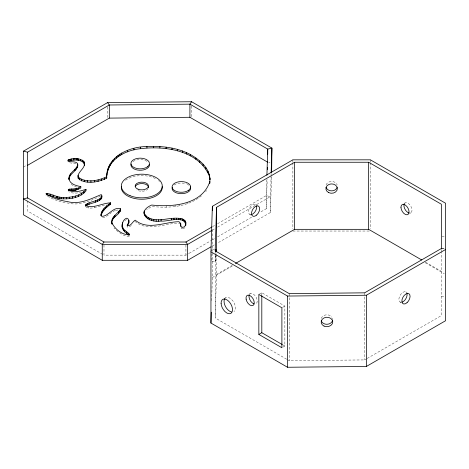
<?xml version="1.0" encoding="UTF-8"?>
<svg xmlns="http://www.w3.org/2000/svg" width="469" height="469" viewBox="0 0 469 469"><rect width="100%" height="100%" fill="white"/><g stroke="black" fill="none" stroke-linecap="round" stroke-linejoin="round"><path stroke-width="0.35" stroke-dasharray="2.35 1.76" d="M211.754 253.893L211.63 260.87M215.939 254.919L215.951 253.442M215.775 254.474L215.799 261.251L211.601 261.21M215.933 255.429L215.799 261.251M211.642 300.652L212.357 277.525L212.357 252.088M286.694 359.231L215.177 317.941L216.52 274.412L216.52 254.726M266.779 179.615L266.286 208.74L260.588 212.029M266.286 208.74L267.183 179.662M271.059 175.623L270.408 212.521L217.335 243.159M271.082 174.896L271.123 173.448M270.408 212.521L271.504 177.036M211.654 250.663L211.707 249.619M205.727 191.598L206.6 190.59M184.974 227.401C184.241 228.632 182.23 229.564 181.263 228.063M131.332 225.554L128.776 227.131L127.75 227.254L127.122 226.791M124.725 220.735L126.278 219.65L127.961 220.219M201.488 195.843C187.758 207.181 168.693 208.295 151.686 206.454L146.598 209.737M23.45 167.064L27.243 164.871M212.498 226.662L215.031 225.202M217.557 223.742L266.286 195.608L270.408 196.622L216.068 227.993M212.281 230.179L215.441 228.356M103.983 244.929L103.983 255.142L185.917 255.142L188.45 253.676M189.083 253.313L211.865 240.163M212.498 239.794L214.397 238.698M217.557 236.874L252.363 216.778M212.281 246.078L214.808 244.619M216.52 274.412L232.266 265.325M212.357 277.525L233.275 265.442M224.352 298.472L225.536 297.792M403.915 203.575L405.099 202.889M249.103 294.286L250.288 293.6M258.841 294.468L261.808 292.756L284.859 306.064L284.859 346.028L281.892 347.74M409.654 213.518L410.838 212.832M282.485 307.435L284.859 306.064M287.327 359.6L289.226 360.696L364.618 359.916L366.518 358.82M367.157 358.451L441.358 315.614L441.358 251.448M115.145 210.505C110.332 212.152 107.038 217.927 101.779 217.774M129.338 236.317C124.373 236.962 120.017 232.964 116.189 230.256M115.667 210.323L119.237 209.836M134.755 221.69L135.189 221.567C147.788 232.214 164.812 223.238 179.041 223.121L179.85 223.766M100.677 196.148C90.283 200.668 79.202 206.254 67.477 202.995C59.903 201.934 52.37 199.436 45.974 195.239M81.665 192.067C77.555 193.199 72.9 193.873 68.949 191.839M86.044 207.28C92.528 209.942 99.868 205.234 106.428 205M292.867 231.041L369.66 231.041M442.056 236.505L444.155 236.505M442.056 248.236L444.155 248.236M441.358 248.447L444.155 248.447M441.358 296.695L444.155 296.695M212.404 249.625L214.503 249.649M75.99 163.751L69.154 162.714L67.87 161.787M76.775 187.09L73.645 185.894M73.146 185.607L70.831 183.989M268.743 162.18L270.009 162.907M425.553 262.183L441.358 271.311M425.336 262.769L444.29 273.708M255.499 204.408L257.874 205.774M405.914 291.97L407.098 292.656M249.725 214.403L250.915 215.089M400.092 302.048L401.282 302.734M282.959 344.932L284.859 346.028M102.723 254.409L27.601 211.044L27.601 197.912M113.985 227.969L114.799 228.936M211.73 249.678L211.754 250.938M441.358 249.432L441.358 250.938M370.387 159.829L370.387 162.01M370.387 162.737L370.387 228.86M364.618 292.832L364.618 359.916M292.867 159.829L292.867 162.01M292.867 162.737L292.867 228.86M289.226 293.612L289.226 360.696M261.808 292.756L261.808 294.913M215.177 250.862L215.177 253.049M215.177 255.963L215.177 317.941M212.357 229.564L212.357 251.361M191.598 106.076L191.598 116.916M187.758 202.139L187.758 203.552M185.917 244.929L185.917 255.142M182.177 227.377L182.177 228.79M181.702 227.113L181.702 228.526M179.387 204.384L179.387 205.797M175.154 205.07L175.154 206.489M166.788 205.727L166.788 207.146M107.565 106.938L107.565 117.778M94.269 206.126L94.269 207.538M88.283 206.694L88.283 208.107M321.283 318.392A5.792 4.725 -1.8 0 1 326.119 314.875A5.792 4.725 -1.8 0 1 331.894 317.144M332.468 318.275A5.792 4.725 -1.8 0 1 332.668 319.5M249.602 294.163A5.833 3.371 60 0 1 256.121 297.217A5.833 3.371 60 0 1 255.03 304.041M404.454 203.487A5.739 3.312 60 0 1 410.838 206.202A5.739 3.312 60 0 1 410 213.09M400.948 302.312A5.816 3.359 -60 0 1 400.092 295.329A5.816 3.359 -60 0 1 406.564 292.574M224.692 298.712A8.079 4.667 60 0 1 233.023 301.121A8.079 4.667 60 0 1 234.002 311.539M250.569 214.667A5.775 3.336 -60 0 1 249.725 207.738A5.775 3.336 -60 0 1 256.15 205.006M326.084 184.95A5.739 4.684 0 0 1 331.63 181.48A5.739 4.684 0 0 1 337.17 184.95M125.528 180.248A20.466 11.819 0 0 1 156.417 179.164M158.534 180.629A20.466 11.819 0 0 1 159.501 181.503M148.116 188.685A6.689 3.863 0 0 1 136.743 189.963M174.169 184.974A9.269 5.352 0 0 1 186.556 183.918M187.201 184.2A9.269 5.352 0 0 1 188.866 185.214M132.991 161.535A9.269 5.352 0 0 1 147.682 161.776"/><path stroke-width="0.7" d="M127.234 226.31L128.688 223.379L128.911 221.714M122.198 227.225L122.198 225.806L123.388 228.96L129.057 233.89L129.057 235.303C125.645 232.454 120.867 229.57 122.233 224.258C122.743 221.819 124.162 218.695 126.847 218.196C130.446 219.316 128.313 223.267 127.122 225.378L127.269 225.7C131.085 226.451 132.457 221.591 135.189 220.149C147.788 230.795 164.812 221.825 179.041 221.702L180.712 223.654L180.682 226.052L180.712 223.654M215.822 251.736L215.898 249.66L215.951 250.979M100.958 214.192L100.958 215.605C102.336 210.645 106.563 207.064 110.655 204.244L110.655 202.831C106.592 205.914 100.466 210.153 101.198 215.887L101.779 216.356C108.626 216.455 112.929 206.501 120.31 208.728L120.527 209.104C120.539 215.13 110.643 216.918 111.944 223.695M210.95 251.847L212.357 206.313L292.867 159.829L370.387 159.829L445.55 203.224L445.55 320.743L366.389 366.447L287.52 367.262L210.95 323.059L210.95 251.847L287.52 296.05L366.389 295.241L445.55 249.531M210.95 323.059L211.285 312.213M441.358 248.705L441.358 204.226L368.652 162.251L294.602 162.251L216.52 207.333L215.177 250.862L289.226 293.612L364.618 292.832L441.358 248.529M266.914 175.254L267.723 149.083L189.904 104.153L109.312 104.986L27.601 152.161L23.45 151.165L23.45 214.802L102.26 260.307L187.641 260.307L211.015 246.811M267.5 169.479L267.565 167.298M271.146 172.727L271.909 148.104L191.598 101.738L107.565 102.605L23.45 151.165M271.639 172.692L271.909 148.104L267.723 149.083L267.723 154.19M77.801 164.619C76.254 170.423 68.14 172.838 68.925 179.463C69.242 172.897 79.284 170.47 77.596 163.411C75.122 160.791 71.036 162.643 68.14 160.832L67.87 160.369L68.222 159.929C73.252 157.93 80.275 157.678 84.197 161.916C86.431 168.547 76.207 171.853 78.235 178.443C85.856 184.892 98.384 182.207 106.721 178.144C105.578 157.045 128.94 146.562 146.938 146.551C161.658 145.83 177.089 147.465 190.279 154.471C199.548 159.782 209.854 167.99 209.971 179.662L209.356 174.609M209.866 181.491L209.754 183.32L209.971 178.243M180.758 223.965L180.547 225.003C180.77 228.333 184.915 227.834 185.542 224.968C187.301 220.805 182.435 218.009 178.818 218.302C168.629 217.229 157.561 222.798 148.098 217.481C140.372 212.803 145.484 207.644 151.686 205.035C172.322 207.304 201.905 204.836 209.754 181.908M209.356 176.022C198.498 150.256 164.953 145.625 140.389 148.696C125.534 150.133 108.544 158.979 106.85 175.4L106.85 173.987M185.806 222.376L185.818 225.249C184.792 214.579 166.671 222.212 161.084 220.993C154.412 222.412 142.975 219.562 144.188 210.974M101.662 197.044C97.716 201.436 91.027 201.236 86.196 204.25L86.196 205.668C91.027 202.655 97.716 202.848 101.662 198.463L101.879 195.872L101.269 194.576C90.587 198.879 79.46 205 67.477 201.582C59.903 200.515 52.37 198.018 45.974 193.82L46.155 193.38C52.206 193.803 57.441 197.953 63.678 197.443C71.693 197.578 80.738 195.96 86.02 189.359L86.02 190.777C80.738 197.379 71.693 198.997 63.678 198.862C57.652 199.284 52.551 195.614 46.759 194.793L46.759 193.38M101.662 198.463L101.879 195.872M120.527 209.104C117.619 213.981 110.115 217.346 112.003 224.276M68.626 189.283L68.626 190.701L75.462 190.303L80.82 188.016L80.82 186.598C77.186 189.787 72.414 188.456 68.333 189.494L68.263 189.757C73.328 193.674 80.551 190.918 86.02 189.359M191.598 101.738L189.904 104.153L189.904 117.285L267.723 162.21M211.865 227.031L185.917 242.01L103.983 242.01L102.26 244.408L102.26 260.307M85.604 206.372L85.604 204.953L86.196 204.25M27.601 165.287L109.312 118.112L189.904 117.285M211.648 230.543L187.641 244.408L102.26 244.408L23.45 198.903L27.601 197.912L103.983 242.01M235.415 263.508L294.602 229.335L368.652 229.335L421.76 259.996M258.841 334.432L281.892 347.74L281.892 307.775L258.841 294.468L258.841 334.432L261.808 332.72L282.332 344.568M78.036 175.207L78.235 177.03C85.856 183.473 98.384 180.788 106.721 176.731L106.721 178.144M84.561 163.007L84.567 165.621C83.834 158.874 73.996 159.442 69.066 160.943L69.066 159.524M110.655 202.831C102.57 203.059 93.97 208.611 86.044 205.862L85.604 204.953M109.254 204.472L110.655 204.244M80.82 186.598C76.054 185.736 69.101 183.977 68.925 178.044M107.565 102.605L109.312 104.986L109.312 118.112M185.917 242.01L187.641 244.408L187.641 260.307M120.527 210.522L120.31 208.728M129.057 233.89L129.338 234.899C122.257 234.94 114.864 229.224 112.003 222.863M77.596 164.824L77.801 166.032M180.758 225.384L180.471 223.092M368.652 162.251L368.652 229.335M366.389 295.241L366.389 366.447M294.602 162.251L294.602 229.335M287.52 296.05L287.52 367.262M261.808 295.628L261.808 332.72M216.52 207.333L216.52 251.812M212.357 206.313L212.357 210.669M207.972 171.027L207.972 172.445M205.868 167.539L205.868 168.957M203.112 164.173L203.112 165.592M199.759 160.967L199.759 162.385M195.86 157.947L195.86 159.366M190.279 154.471L190.279 155.884M186.703 152.624L186.703 154.037M185.589 221.603L185.589 223.021M185.185 220.846L185.185 222.259M184.54 220.125L184.54 221.544M183.625 219.486L183.625 220.899M182.394 150.918L182.394 152.337M182.394 218.947L182.394 220.36M180.805 218.542L180.805 219.955M178.818 218.302L178.818 219.721M177.458 149.406L177.458 150.825M176.391 218.261L176.391 219.674M173.976 218.278L173.976 219.697M171.994 148.14L171.994 149.558M171.461 218.443L171.461 219.861M166.102 147.172L166.102 148.585M161.084 219.574L161.084 220.993M159.894 146.551L159.894 147.964M158.569 219.738L158.569 221.151M156.154 219.762L156.154 221.175M153.867 219.592L153.867 221.01M153.474 146.322L153.474 147.741M151.739 219.187L151.739 220.606M149.804 218.501L149.804 219.914M148.098 217.481L148.098 218.9M146.938 146.551L146.938 147.97M146.217 215.869L146.217 217.288M144.95 214.433L144.95 215.851M144.235 213.155L144.235 214.573M144.006 212.006L144.006 213.424M140.389 147.278L140.389 148.696M133.941 148.562L133.941 149.98M128.911 220.295L128.911 222.535M128.688 221.96L128.688 223.379M128.213 233.023L128.213 234.441M127.691 150.449L127.691 151.868M126.8 231.885L126.8 233.304M124.777 230.472L124.777 231.891M123.388 228.96L123.388 230.379M122.579 222.793L122.233 225.677L122.233 224.258M122.556 227.389L122.556 228.808M121.741 152.994L121.741 154.407M120.427 209.59L120.427 211.009M120.064 210.182L120.064 211.601M119.917 154.014L119.917 155.427M118.721 211.625L118.721 213.043M118.094 155.239L118.094 156.658M116.312 156.669L116.312 158.082M114.887 215.318L114.887 216.737M114.588 158.282L114.588 159.7M113.973 216.356L113.973 217.768M113.158 217.417L113.158 218.83M112.965 160.076L112.965 161.494M112.185 219.299L112.185 220.711M111.464 162.04L111.464 163.452M110.109 164.156L110.109 165.569M108.949 166.419L108.949 167.838M108.62 204.25L108.62 205.662M107.993 168.822L107.993 170.235M107.29 171.343L107.29 172.762M106.803 205.744L106.803 207.157M105.208 207.275L105.208 208.693M104.388 178.027L104.388 179.445M103.848 208.811L103.848 210.229M102.729 210.311L102.729 211.724M101.867 211.73L101.867 213.149M101.456 179.088L101.456 180.506M101.275 213.037L101.275 214.45M100.765 198.1L100.765 199.518M99.322 199.055L99.322 200.474M98.121 179.897L98.121 181.315M97.493 199.929L97.493 201.348M95.406 200.738L95.406 202.151M94.55 180.43L94.55 181.849M90.927 180.676L90.927 182.095M89.063 202.889L89.063 204.302M87.427 180.624L87.427 182.036M87.398 203.564L87.398 204.982M84.197 161.916L84.197 163.335M84.227 180.243L84.227 181.661M83.869 191.674L83.869 193.093M83.435 160.955L83.435 162.374M82.239 160.128L82.239 161.547M81.512 179.533L81.512 180.946M81.348 193.533L81.348 194.946M80.574 159.454L80.574 160.873M79.454 178.466L79.454 179.879M78.552 194.969L78.552 196.388M78.405 158.938L78.405 160.357M78.235 177.03L78.235 178.443M78.288 187.887L78.288 189.306M77.578 158.68L77.578 160.093M77.315 166.038L77.315 167.456M76.805 188.485L76.805 189.904M76.377 158.557L76.377 159.97M76.306 167.597L76.306 169.016M75.568 196.036L75.568 197.455M75.462 188.89L75.462 190.303M74.923 158.557L74.923 159.976M74.964 169.233L74.964 170.646M74.225 189.107L74.225 190.525M73.34 158.674L73.34 160.087M73.064 189.159L73.064 190.572M72.496 196.775L72.496 198.188M71.827 189.007L71.827 190.426M71.751 158.885L71.751 160.298M71.1 188.954L71.1 190.373M70.643 173.852L70.643 175.271M70.286 159.173L70.286 160.591M69.699 175.072L69.699 176.485M69.693 189.013L69.693 190.432M69.424 197.22L69.424 198.639M69.301 176.01L69.301 177.429M69.095 189.124L69.095 190.537M68.333 189.494L68.333 190.912M68.222 159.929L68.222 161.348M66.457 197.431L66.457 198.85M63.678 197.443L63.678 198.862M61.193 197.302L61.193 198.715M59.082 197.044L59.082 198.463M57.453 196.728L57.453 198.141M56.391 196.382L56.391 197.801M53.097 195.081L53.097 196.499M50.066 194.096L50.066 195.509M47.639 193.504L47.639 194.916M27.601 152.161L27.601 197.971M332.468 320.726A5.792 4.725 -1.8 0 1 326.875 324.284A5.792 4.725 -1.8 0 1 321.283 320.837M254.016 303.889A5.833 3.371 60 0 1 249.15 295.036M409.021 212.996A5.739 3.312 60 0 1 404.049 204.384M406.975 293.483A5.816 3.359 -60 0 1 401.939 302.212M231.516 311.955A8.079 4.667 60 0 1 225.413 306.415A8.079 4.667 60 0 1 224.692 298.712M256.555 205.909A5.775 3.336 -60 0 1 251.554 214.568M337.17 187.377A5.739 4.684 0 0 1 331.63 190.854A5.739 4.684 0 0 1 326.084 187.377M162.204 186.58A20.466 11.819 0 0 1 141.644 199.243A20.466 11.819 0 0 1 121.395 186.416M135.465 186.17A6.689 3.863 0 0 1 143.121 183.643A6.689 3.863 0 0 1 148.462 187.694M190.267 186.885A9.269 5.352 0 0 1 188.544 191.721L186.785 192.683A9.269 5.352 0 0 1 176.496 192.906A9.269 5.352 0 0 1 172.205 187.5M149.394 164.361A9.269 5.352 0 0 1 147.366 168.283L145.607 169.245A9.269 5.352 0 0 1 135.318 169.467A9.269 5.352 0 0 1 131.027 164.062M147.366 166.87L145.607 167.826A9.269 5.352 0 0 1 131.074 164.502A9.269 5.352 0 0 1 142.435 158.305A9.269 5.352 0 0 1 147.366 166.87M188.544 190.308L186.785 191.264A9.269 5.352 0 0 1 172.258 187.94A9.269 5.352 0 0 1 183.619 181.743A9.269 5.352 0 0 1 188.544 190.308M324.056 326.102A5.792 4.725 -1.8 0 0 332.744 321.922A5.792 4.725 -1.8 0 0 324.056 317.912A5.792 4.725 -1.8 0 0 324.056 326.102M246.108 299.169A5.833 3.371 60 0 0 252.938 305.536A5.833 3.371 60 0 0 251.343 296.572A5.833 3.371 60 0 0 246.108 299.169M400.948 207.228A5.739 3.312 60 0 0 407.033 214.802A5.739 3.312 60 0 0 407.033 206.688A5.739 3.312 60 0 0 400.948 207.228M407.033 302.693A5.816 3.359 -60 0 0 408.874 293.682A5.816 3.359 -60 0 0 401.997 299.785A5.816 3.359 -60 0 0 407.033 302.693M328.757 192.642A5.739 4.684 0 0 0 337.369 188.585A5.739 4.684 0 0 0 328.757 184.528A5.739 4.684 0 0 0 328.757 192.642M221.098 303.402A8.079 4.667 60 0 0 229.898 313.714A8.079 4.667 60 0 0 229.417 302.018A8.079 4.667 60 0 0 221.098 303.402M256.637 215.06A5.775 3.336 -60 0 0 258.466 206.12A5.775 3.336 -60 0 0 251.636 212.176A5.775 3.336 -60 0 0 256.637 215.06M130.077 195.702A20.466 11.819 0 0 0 162.18 187.02A20.466 11.819 0 0 0 133.108 175.306A20.466 11.819 0 0 0 130.077 195.702M138.05 189.212A6.689 3.863 0 0 0 148.462 186.275A6.689 3.863 0 0 0 138.853 182.541A6.689 3.863 0 0 0 138.05 189.212"/></g></svg>
